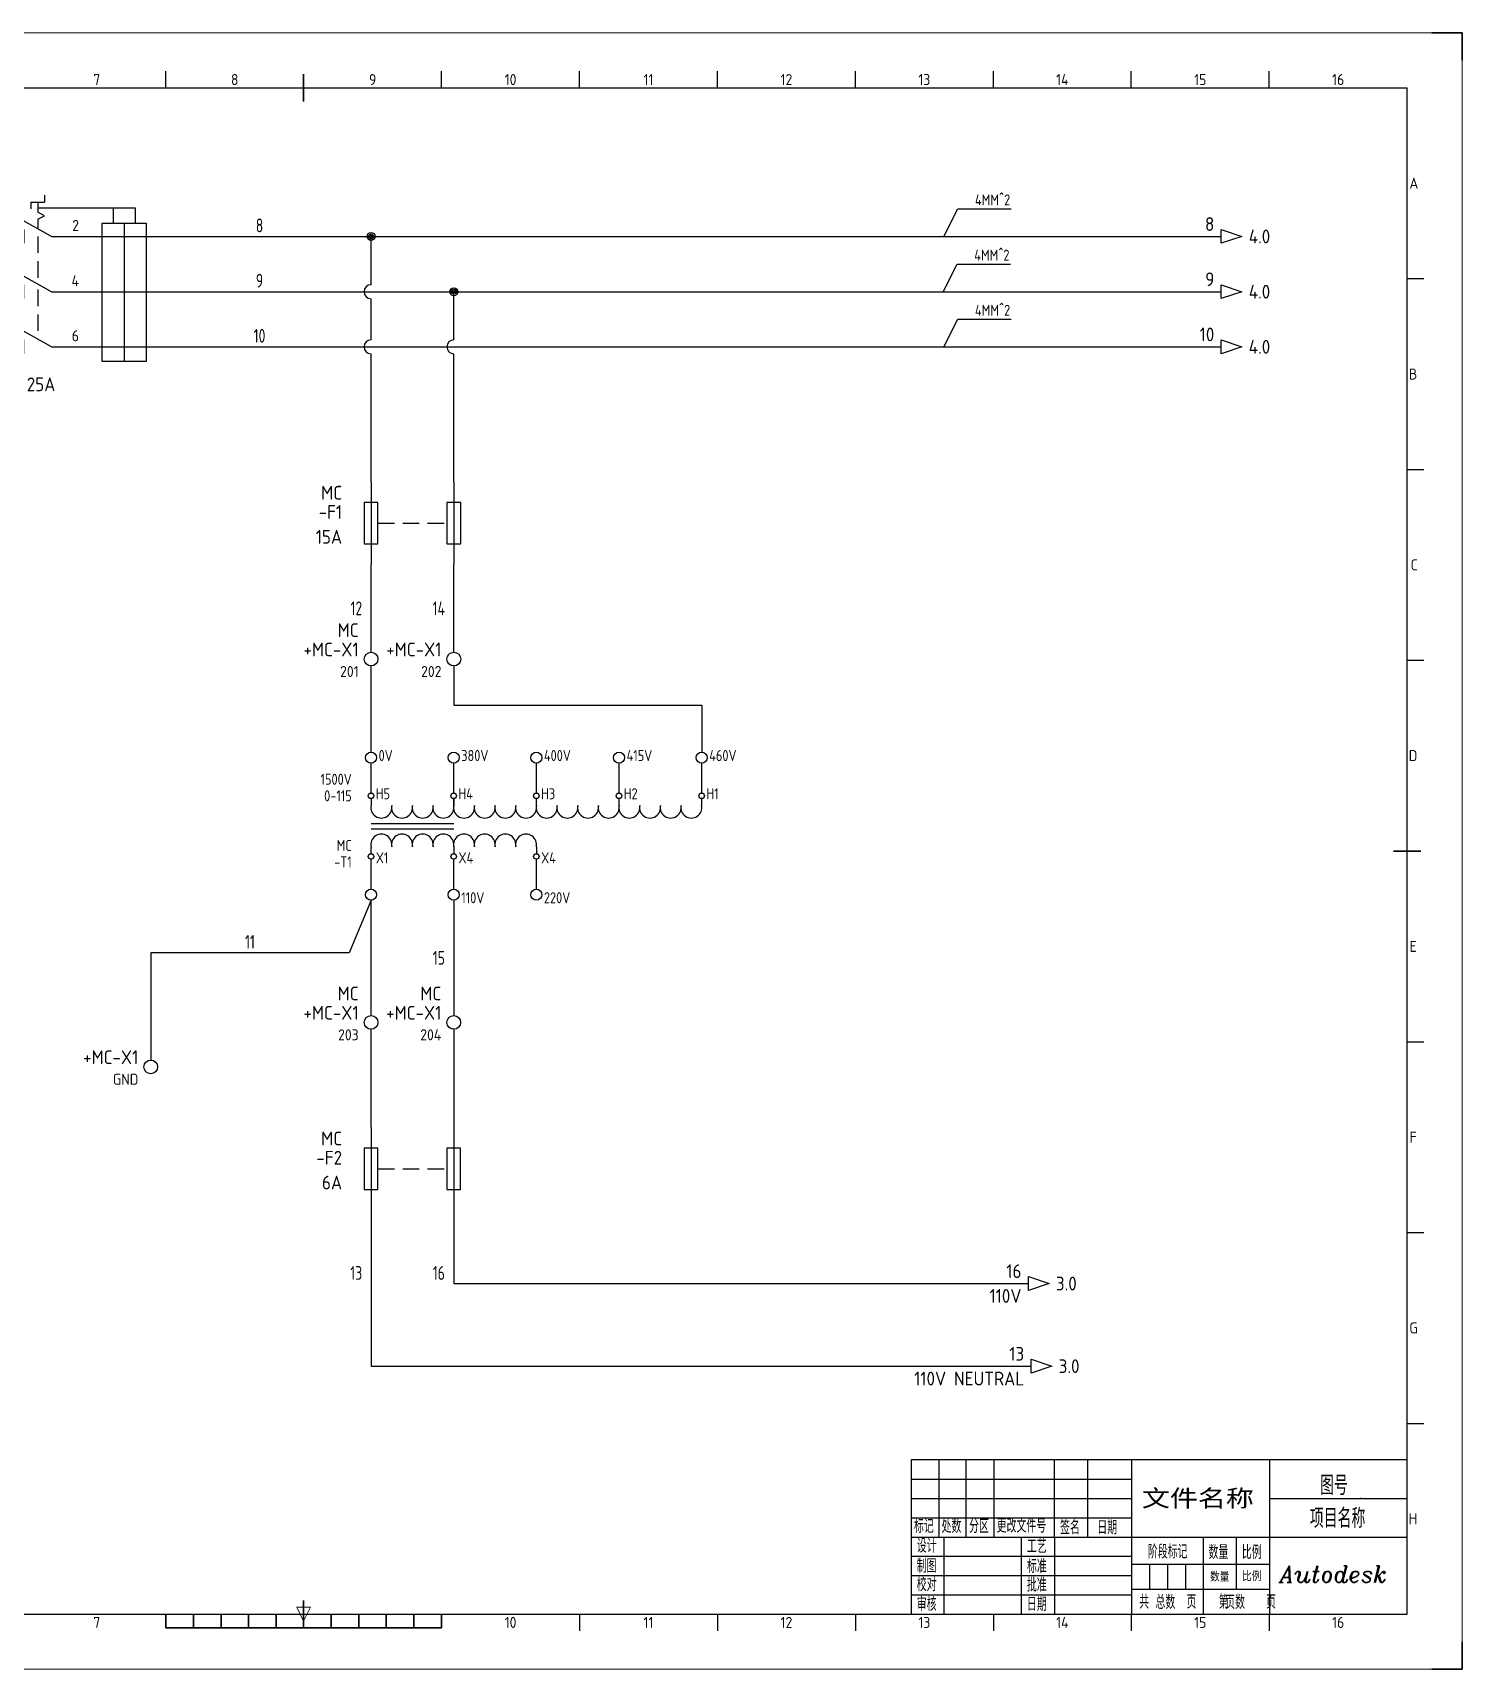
# Model space of a CAD drawing. Header units: millimetres. Extents: x 0 to 841, y 0 to 594.
# Drawn here: x 322 to 841, y 0 to 594 of the extents above; entities that cross this region are included whole.
import ezdxf
from ezdxf.enums import TextEntityAlignment as Align

# ---------------------------------------------------------------- set-up
doc = ezdxf.new("R2010")
doc.units = ezdxf.units.MM
doc.header["$LTSCALE"] = 12
doc.linetypes.add('DASHED', pattern=[0.75, 0.5, -0.25])
for name, color, linetype in [('AE_BOR', 1, 'Continuous'), ('DESC', 150, 'Continuous'), ('GRN_2.5mm^2', 3, 'Continuous'), ('LINK', 9, 'DASHED'), ('LOC', 8, 'Continuous'), ('MISC', 7, 'Continuous'), ('RED_2.5mm^2', 1, 'Continuous'), ('SYMS', 7, 'Continuous'), ('TAGS', 150, 'Continuous'), ('TAN_4.0mm^2', 31, 'Continuous'), ('TERMS', 123, 'Continuous'), ('WIRENO', 72, 'Continuous'), ('WIREREF', 52, 'Continuous'), ('XREF', 7, 'Continuous'), ('图框_外框线', 7, 'Continuous'), ('图框_标题栏属性', 1, 'Continuous'), ('图框_标题栏文字', 6, 'Continuous')]:
    doc.layers.add(name, color=color, linetype=linetype)
doc.styles.get("Standard").update_dxf_attribs({"font": 'txt.shx', "bigfont": 'gbcbig.shx'})
doc.styles.add('WD', font='romans.shx', dxfattribs={"bigfont": 'gbcbig.shx'})
doc.styles.add('WD_IEC', font='isocp2.shx', dxfattribs={"width": 0.9, "height": 4, "bigfont": 'gbcbig.shx'})
doc.styles.add('工程字', font='gbenor.shx', dxfattribs={"bigfont": 'gbcbig.shx'})
doc.dimstyles.get("Standard").update_dxf_attribs({"dimtxt": 0.18, "dimasz": 0.18, "dimexe": 0.18, "dimexo": 0.0625, "dimgap": 0.09, "dimtad": 0, "dimtih": 1, "dimtoh": 1, "dimzin": 0, "dimdsep": 46, "dimtxsty": 'WD_IEC', "dimcen": 0.09, "dimadec": 0, "dimazin": 0, "dimtfac": 1, "dimtofl": 0, "dimtmove": 2, "dimatfit": 3, "dimfxl": 1, "dimtolj": 1, "dimtzin": 0, "dimarcsym": 0})

# ---------------------------------------------------------------- blocks, each defined once
blk = doc.blocks.new('gb_a1')
for p, q in [((20, 574), (821, 574)), ((821, 20), (821, 574)), ((20, 20), (821, 20))]:
    blk.add_line(p, q)
at = {"layer": 'AE_BOR', "color": 1, "lineweight": 15}
for p, q in [((0, 594), (841, 594)), ((841, 594), (841, 0)), ((420.5, 17.5), (418, 22.5)), ((418, 22.5), (423, 22.5)), ((423, 22.5), (420.5, 17.5)), ((841, 0), (0, 0))]:
    blk.add_line(p, q, dxfattribs=at)
at = {"layer": 'AE_BOR', "lineweight": 30}
for p, q in [((841, 594), (830, 594)), ((841, 584), (841, 594)), ((841, 0), (841, 10)), ((841, 0), (830, 0))]:
    blk.add_line(p, q, dxfattribs=at)
at = {"layer": 'AE_BOR'}
for p, q in [((370.4375, 574), (370.4375, 580)), ((470.5625, 574), (470.5625, 580)), ((520.625, 574), (520.625, 580)), ((570.6875, 574), (570.6875, 580)), ((620.75, 574), (620.75, 580)), ((670.8125, 574), (670.8125, 580)), ((720.875, 574), (720.875, 580)), ((770.9375, 574), (770.9375, 580)), ((821, 504.75), (827, 504.75)), ((821, 435.5), (827, 435.5)), ((821, 366.25), (827, 366.25)), ((821, 227.75), (827, 227.75)), ((821, 158.5), (827, 158.5)), ((821, 89.25), (827, 89.25)), ((520.625, 20), (520.625, 14)), ((570.6875, 20), (570.6875, 14)), ((620.75, 20), (620.75, 14)), ((670.8125, 20), (670.8125, 14)), ((720.875, 20), (720.875, 14)), ((770.9375, 20), (770.9375, 14))]:
    blk.add_line(p, q, dxfattribs=at)
at = {"layer": 'AE_BOR', "color": 2, "lineweight": 30}
for p, q in [((420.5, 574), (420.5, 579)), ((420.5, 569), (420.5, 574)), ((816, 297), (826, 297)), ((420.5, 20), (420.5, 25)), ((370.5, 20), (370.5, 15)), ((380.5, 20), (380.5, 15)), ((390.5, 20), (390.5, 15)), ((400.5, 20), (400.5, 15)), ((410.5, 20), (410.5, 15)), ((420.5, 20), (420.5, 15)), ((430.5, 20), (430.5, 15)), ((440.5, 20), (440.5, 15)), ((450.5, 20), (450.5, 15)), ((460.5, 20), (460.5, 15)), ((470.5, 20), (470.5, 15)), ((370.5, 15), (470.5, 15))]:
    blk.add_line(p, q, dxfattribs=at)
at = {"layer": 'AE_BOR', "style": 'WD_IEC'}
for s, p in [('7', (345.40625, 575)), ('8', (395.46875, 575)), ('9', (445.53125, 575)), ('10', (495.59375, 575)), ('11', (545.65625, 575)), ('12', (595.71875, 575)), ('13', (645.78125, 575)), ('14', (695.84375, 575)), ('15', (745.90625, 575)), ('16', (795.96875, 575)), ('7', (345.40625, 15)), ('10', (495.59375, 15)), ('11', (545.65625, 15)), ('12', (595.71875, 15)), ('13', (645.78125, 15)), ('14', (695.84375, 15)), ('15', (745.90625, 15)), ('16', (795.96875, 15))]:
    blk.add_text(s, height=4, dxfattribs=at).set_placement(p, align=Align.CENTER)
for s, p in [('A', (825.04762, 539.375)), ('B', (824.66667, 470.125)), ('C', (824.85714, 400.875)), ('D', (824.66667, 331.625)), ('E', (824.47619, 262.375)), ('F', (824.47619, 193.125)), ('G', (824.85714, 123.875)), ('H', (824.66667, 54.625))]:
    blk.add_text(s, height=4, dxfattribs=at).set_placement(p, align=Align.MIDDLE_RIGHT)
blk = doc.blocks.new('VXF1_MULTI')
for p, q in [((0, -8.4375), (0, -9.6875)), ((15, -9.6875), (15, -8.4375)), ((15, -8.4375), (15, -9.6875)), ((30, -9.6875), (30, -8.4375)), ((45, -9.6875), (45, -8.4375)), ((60, -9.6875), (60, -8.4375)), ((0, -12.9375), (15, -12.9375)), ((0, -13.9375), (15, -13.9375)), ((0, -18.4375), (0, -17.1875)), ((15, -17.1875), (15, -18.4375)), ((30, -17.1875), (30, -18.4375))]:
    blk.add_line(p, q)
for centre, radius in [((0, -1), 1), ((15, -1), 1), ((30, -1), 1), ((45, -1), 1), ((60, -1), 1), ((0, -7.9375), 0.5), ((15, -7.9375), 0.5), ((15, -7.9375), 0.5), ((30, -7.9375), 0.5), ((45, -7.9375), 0.5), ((60, -7.9375), 0.5), ((0, -18.9375), 0.5), ((15, -18.9375), 0.5), ((30, -18.9375), 0.5), ((0, -25.875), 1), ((15, -25.875), 1), ((30, -25.875), 1)]:
    blk.add_circle(centre, radius)
for centre, start, end in [((1.875, -10.0625), 168.690068, 11.309932), ((5.625, -10.0625), 168.690068, 11.309932), ((9.375, -10.0625), 168.690068, 11.309932), ((13.125, -10.0625), 168.690068, 11.309932), ((16.875, -10.0625), 168.690068, 11.309932), ((20.625, -10.0625), 168.690068, 11.309932), ((24.375, -10.0625), 168.690068, 11.309932), ((28.125, -10.0625), 168.690068, 11.309932), ((31.875, -10.0625), 168.690068, 11.309932), ((35.625, -10.0625), 168.690068, 11.309932), ((39.375, -10.0625), 168.690068, 11.309932), ((43.125, -10.0625), 168.690068, 11.309932), ((46.875, -10.0625), 168.690068, 11.309932), ((50.625, -10.0625), 168.690068, 11.309932), ((54.375, -10.0625), 168.690068, 11.309932), ((58.125, -10.0625), 168.690068, 11.309932), ((1.875, -16.8125), 348.690068, 191.309932), ((5.625, -16.8125), 348.690068, 191.309932), ((9.375, -16.8125), 348.690068, 191.309932), ((13.125, -16.8125), 348.690068, 191.309932), ((16.875, -16.8125), 348.690068, 191.309932), ((20.625, -16.8125), 348.690068, 191.309932), ((24.375, -16.8125), 348.690068, 191.309932), ((28.125, -16.8125), 348.690068, 191.309932)]:
    blk.add_arc(centre, 1.9121, start, end)
at = {"layer": 'SYMS'}
for p, q in [((0, -7.4375), (0, -2)), ((15, -7.4375), (15, -2)), ((30, -7.4375), (30, -2)), ((45, -7.4375), (45, -2)), ((60, -7.4375), (60, -2)), ((0, -24.875), (0, -19.4375)), ((15, -24.875), (15, -19.4375)), ((30, -24.875), (30, -19.4375))]:
    blk.add_line(p, q, dxfattribs=at)
at = {"style": 'WD_IEC', "flags": 1}
for tag, p in [('X2TERM01', (0, 0)), ('X2TERM02', (15, 0)), ('X2TERM03', (30, 0)), ('X2TERM04', (45, 0)), ('X2TERM05', (60, 0)), ('X8TERM06', (0, -26.875)), ('X8TERM07', (15, -26.875)), ('X8TERM08', (30, -26.875))]:
    blk.add_attdef(tag, p, '', height=0.128, dxfattribs=at)
at = {"style": 'WD_IEC'}
for tag, width, p in [('DESC1', 0.9, (-3.5, -5.9375)), ('DESC2', 0.9, (-3.5, -8.9375)), ('DESC3', 0.9, (-3.5, -11.9375)), ('INST', 0.8, (-3.5, -14.9375)), ('LOC', 0.8, (-3.5, -17.9375)), ('TAG1', 0.9, (-3.5, -20.9375)), ('XREF', 0.8, (-3.5, -23.9375))]:
    blk.add_attdef(tag, text='', height=2, dxfattribs=dict(at, width=width)).set_placement(p, align=Align.RIGHT)
at = {"style": 'WD_IEC', "width": 0.9}
for tag, p in [('RATING1', (67.4375, -11.4375)), ('RATING2', (67.4375, -14.1875)), ('RATING3', (67.4375, -16.9375))]:
    blk.add_attdef(tag, p, '', height=2, dxfattribs=at)
at = {"style": 'WD_IEC', "flags": 1}
for tag, p, width in [('MFG', (-3, -20.9375), 0.8), ('FAMILY', (-3, -20.1875), 0.9), ('ASSYCODE', (-3, -22.4375), 0.9), ('CAT', (-3, -21.6875), 0.8)]:
    blk.add_attdef(tag, p, '', height=0.32, dxfattribs=dict(at, width=width))
at = {"layer": 'SYMS', "style": 'WD_IEC'}
for tag, p in [('TERMDESC01', (1.375, -1.625)), ('TERMDESC02', (16.375, -1.625)), ('TERMDESC03', (31.375, -1.625)), ('TERMDESC04', (46.375, -1.625)), ('TERMDESC05', (61.375, -1.625)), ('TERM01', (0.875, -8.5625)), ('TERM02', (15.875, -8.5625)), ('TERM03', (30.875, -8.5625)), ('TERM04', (45.875, -8.5625)), ('TERM05', (60.875, -8.5625)), ('TERM06', (0.875, -20.1875)), ('TERM07', (15.875, -20.1875)), ('TERM08', (30.875, -20.1875)), ('TERMDESC07', (16.375, -27.4375)), ('TERMDESC08', (31.375, -27.4375))]:
    blk.add_attdef(tag, p, '', height=2, dxfattribs=at)
blk = doc.blocks.new('HDS21')
for p, q in [((2.5, 0), (-3.12, 3.12)), ((-7.5, 0), (-2.5, 0)), ((-7.5, 0), (-3.75, 0)), ((-2.5, -1.25), (-2.5, 1.25)), ((2.5, 0), (7.5, 0))]:
    blk.add_line(p, q)
at = {"style": 'WD_IEC'}
for tag, p in [('INST', (-5, 11.12)), ('LOC', (-5, 7.62)), ('TAG2', (-5, 4.12)), ('DESC1', (-5, -10)), ('DESC2', (-5, -13.5)), ('DESC3', (-5, -17))]:
    blk.add_attdef(tag, text='', height=2.5, dxfattribs=at).set_placement(p, align=Align.RIGHT)
for tag, p, height, flags in [('MFG', (4.92, 12.12), 1.5, 9), ('CAT', (4.92, 9.62), 1.5, 9), ('TERM01', (-7.5, 1), 2, 8), ('X4TERM01', (-7.5, 0), 0.32, 1), ('X2LINK', (0, 1.75), 0.32, 1), ('X8LINK', (0, 0.38), 0.32, 1), ('X1TERM02', (7.5, 0), 0.32, 1), ('CONTACT', (11.25, -2.5), 1, 1), ('ASSYCODE', (11, -4), 1, 1), ('FAMILY', (11, -5.5), 1, 1), ('CATDESC', (11, -7), 1, 1)]:
    blk.add_attdef(tag, p, '', height=height, dxfattribs=dict(at, flags=flags))
at = {"style": 'WD_IEC', "flags": 8}
for tag, height, p in [('TERM02', 2, (7.5, 1)), ('XREF', 2.5, (-5, -6.25))]:
    blk.add_attdef(tag, text='', height=height, dxfattribs=at).set_placement(p, align=Align.RIGHT)
blk = doc.blocks.new('HA1S1')
blk.add_lwpolyline([(0, 1.25), (3.75, 0), (0, -1.25)], close=True)
at = {"style": 'WD_IEC'}
for tag, height, flags, p in [('WIRENO', 2.5, 8, (-1.25, 1)), ('SIGCODE', 1, 1, (5, 1.8))]:
    blk.add_attdef(tag, text='', height=height, dxfattribs=dict(at, flags=flags)).set_placement(p, align=Align.RIGHT)
at = {"style": 'WD_IEC', "flags": 1}
blk.add_attdef('X4TERM01', (0, 0), '', height=0.32, dxfattribs=at)
at = {"style": 'WD_IEC'}
blk.add_attdef('XREF', text='', height=2.5, dxfattribs=at).set_placement((5, 0), align=Align.MIDDLE_LEFT)
blk.add_attdef('DESC1', text='', height=2.5, dxfattribs=at).set_placement((-1.25, -1), align=Align.TOP_RIGHT)
blk = doc.blocks.new('VFU1')
blk.add_line((0, 7.5), (0, -7.5))
blk.add_lwpolyline([(-1.25, 3.75), (-1.25, -3.75), (1.25, -3.75), (1.25, 3.75)], close=True)
at = {"style": 'WD_IEC'}
for tag, p in [('INST', (-5.25, 7.75)), ('LOC', (-5.25, 4.25)), ('TAG1', (-5.25, 0.75)), ('RATING1', (-5.25, -3.75)), ('XREF', (-5.25, -7.75)), ('DESC1', (-5.25, -11.6)), ('DESC2', (-5.25, -15.1)), ('DESC3', (-5.25, -18.6))]:
    blk.add_attdef(tag, text='', height=2.5, dxfattribs=at).set_placement(p, align=Align.RIGHT)
blk.add_attdef('TERM01', text='', height=2, rotation=90, dxfattribs=at).set_placement((-1, 7.5), align=Align.RIGHT)
at = {"style": 'WD_IEC', "flags": 1}
for tag, p, height in [('X2TERM01', (0, 7.5), 0.32), ('MFG', (2.75, 6.5), 1.5), ('CAT', (2.75, 4), 1.5), ('X4LINK', (-1.25, 0), 0.32), ('X1LINK', (1.25, 0), 0.32), ('ASSYCODE', (2.25, -4), 1), ('FAMILY', (2.25, -5.5), 1), ('X8TERM02', (0, -7.5), 0.32), ('CATDESC', (2.25, -7), 1)]:
    blk.add_attdef(tag, p, '', height=height, dxfattribs=at)
at = {"style": 'WD_IEC'}
blk.add_attdef('TERM02', (-1, -7.5), '', height=2, rotation=90, dxfattribs=at)
blk = doc.blocks.new('VFU2')
blk.add_line((0, 7.5), (0, -7.5))
blk.add_lwpolyline([(-1.25, 3.75), (-1.25, -3.75), (1.25, -3.75), (1.25, 3.75)], close=True)
at = {"style": 'WD_IEC'}
for tag, p in [('INST', (-5.25, 7.75)), ('LOC', (-5.25, 4.25)), ('TAG2', (-5.25, 0.75)), ('RATING1', (-5.25, -3.75)), ('XREF', (-5.25, -7.75)), ('DESC1', (-5.25, -11.6)), ('DESC2', (-5.25, -15.1)), ('DESC3', (-5.25, -18.6))]:
    blk.add_attdef(tag, text='', height=2.5, dxfattribs=at).set_placement(p, align=Align.RIGHT)
blk.add_attdef('TERM01', text='', height=2, rotation=90, dxfattribs=at).set_placement((-1, 7.5), align=Align.RIGHT)
at = {"style": 'WD_IEC', "flags": 1}
for tag, p, height in [('X2TERM01', (0, 7.5), 0.32), ('MFG', (2.75, 6.5), 1.5), ('CAT', (2.75, 4), 1.5), ('X4LINK', (-1.25, 0), 0.32), ('X1LINK', (1.25, 0), 0.32), ('ASSYCODE', (2.25, -4), 1), ('FAMILY', (2.25, -5.5), 1), ('X8TERM02', (0, -7.5), 0.32), ('CATDESC', (2.25, -7), 1)]:
    blk.add_attdef(tag, p, '', height=height, dxfattribs=at)
at = {"style": 'WD_IEC'}
blk.add_attdef('TERM02', (-1, -7.5), '', height=2, rotation=90, dxfattribs=at)
blk = doc.blocks.new('VT0002')
blk.add_circle((0, 0), 1.25)
at = {"style": 'WD_IEC'}
for tag, p in [('INST', (-2.25, 7.5)), ('LOC', (-2.25, 4))]:
    blk.add_attdef(tag, text='', height=2.5, dxfattribs=at).set_placement(p, align=Align.RIGHT)
at = {"style": 'WD_IEC', "flags": 1}
for tag, p, height in [('ASSYCODE', (2.75, 10.75), 1), ('CATDESC', (2.75, 9.25), 1), ('MFG', (2.75, 7.25), 1.5), ('CAT', (2.75, 4.75), 1.5), ('X4TERM01', (-1.25, 0), 0.32), ('X4PIN01', (-1.25, 1), 0.4), ('X4TERMDESC01', (-1.25, 0.5), 0.4), ('X2TERM01', (0, 1.25), 0.32), ('X2PIN01', (0, 2.25), 0.4), ('X2TERMDESC01', (0, 1.75), 0.4), ('X8PIN01', (0, -0.25), 0.4), ('X1TERM01', (1.25, 0), 0.32), ('X1PIN01', (1.25, 1), 0.4), ('X1TERMDESC01', (1.25, 0.5), 0.4), ('X8TERM01', (0, -1.25), 0.32), ('X8TERMDESC01', (0, -0.75), 0.4), ('STRIPSEQ', (0, -3), 0.4), ('LINKTERM', (0, -2), 0.4)]:
    blk.add_attdef(tag, p, '', height=height, dxfattribs=at)
at = {"style": 'WD_IEC', "flags": 8}
for tag, height, p in [('TAGSTRIP', 2.5, (-2.25, 0.5)), ('TERM01', 2, (-2.25, -3.25))]:
    blk.add_attdef(tag, text='', height=height, dxfattribs=at).set_placement(p, align=Align.RIGHT)
blk = doc.blocks.new('HDS11')
for p, q in [((-1.25, 6.25), (1.25, 6.25)), ((-1.25, 6.25), (-1.25, 5)), ((0, 6.25), (0, 4.38)), ((1.25, 7.5), (1.25, 6.25)), ((2.5, 0), (-3.12, 3.12)), ((1.25, 3.75), (0, 4.38)), ((0, 3.12), (1.25, 3.75)), ((0, 3.12), (0, 1.39)), ((-7.5, 0), (-2.5, 0)), ((-2.5, 1.25), (-2.5, -1.25)), ((2.5, 0), (7.5, 0))]:
    blk.add_line(p, q)
at = {"style": 'WD_IEC'}
for tag, p in [('INST', (-5, 11.12)), ('LOC', (-5, 7.62)), ('TAG1', (-5, 4.12)), ('RATING1', (-5, -7.5)), ('DESC1', (-5, -15)), ('DESC2', (-5, -18.5)), ('DESC3', (-5, -22))]:
    blk.add_attdef(tag, text='', height=2.5, dxfattribs=at).set_placement(p, align=Align.RIGHT)
for tag, p, height, flags in [('MFG', (4.92, 12.12), 1.5, 9), ('CAT', (4.92, 9.62), 1.5, 9), ('TERM01', (-7.5, 1), 2, 8), ('X4TERM01', (-7.5, 0), 0.32, 1), ('X8LINK', (0, 0), 0.32, 1), ('X1TERM02', (7.5, 0), 0.32, 1), ('ASSYCODE', (12.25, -2.75), 1, 1), ('FAMILY', (12.25, -4.25), 1, 1), ('CATDESC', (12.25, -5.75), 1, 1), ('CONTACT', (12.5, -7.5), 1, 1)]:
    blk.add_attdef(tag, p, '', height=height, dxfattribs=dict(at, flags=flags))
at = {"style": 'WD_IEC', "flags": 8}
blk.add_attdef('TERM02', text='', height=2, dxfattribs=at).set_placement((7.5, 1), align=Align.RIGHT)
at = {"lineweight": 15, "style": 'WD_IEC'}
blk.add_attdef('XREF', text='', height=2.5, dxfattribs=at).set_placement((-5, -11.25), align=Align.RIGHT)
blk = doc.blocks.new('WD_WNH')
at = {"linetype": 'Continuous', "style": 'WD_IEC', "width": 0.8}
blk.add_attdef('WIRENO', text='', height=2.5, dxfattribs=at).set_placement((0, 0.75), align=Align.CENTER)
at = {"style": 'WD_IEC', "flags": 1}
for tag, p in [('W08USER', (0, 0.375)), ('W04USER', (0, 0.875)), ('W05USER', (0, 0.75)), ('W09USER', (0, 0.25)), ('W03USER', (0, 1)), ('W06USER', (0, 0.625)), ('W07USER', (0, 0.5)), ('W02USER', (0, 1.125)), ('W01USER', (0, 1.25)), ('W10USER', (0, 0.125))]:
    blk.add_attdef(tag, text='', height=0.08, dxfattribs=at).set_placement(p, align=Align.CENTER)
blk = doc.blocks.new('WD_WNV')
at = {"linetype": 'Continuous', "style": 'WD_IEC', "width": 0.8}
blk.add_attdef('WIRENO', text='', height=2.5, dxfattribs=at).set_placement((-1.6, 0), align=Align.MIDDLE_RIGHT)
at = {"style": 'WD_IEC', "flags": 1}
for tag, p in [('W08USER', (-1, 0.375)), ('W04USER', (-1, 0.875)), ('W05USER', (-1, 0.75)), ('W09USER', (-1, 0.25)), ('W03USER', (-1, 1)), ('W06USER', (-1, 0.625)), ('W07USER', (-1, 0.5)), ('W02USER', (-1, 1.125)), ('W01USER', (-1, 1.25)), ('W10USER', (-1, 0.125))]:
    blk.add_attdef(tag, text='', height=0.08, dxfattribs=at).set_placement(p, align=Align.CENTER)
blk = doc.blocks.new('CorpLogoBlock')
at = {"insert": (-46.09, 17.54), "char_height": 6, "width": 37.2055, "attachment_point": 1, "style": '工程字'}
blk.add_mtext('{\\Fitalic|c0;Autodesk}', dxfattribs=at)
blk = doc.blocks.new('GB_TitleBlock')
at = {"lineweight": -3}
for p, q in [((-50, 42), (0, 42)), ((-50, 28), (0, 28))]:
    blk.add_line(p, q, dxfattribs=at)
blk.add_point((-16.99, 42), dxfattribs=at)
at = {"layer": '图框_外框线'}
for p, q in [((-170, 56), (-170, 28)), ((-160, 28), (-160, 56)), ((-150, 56), (-150, 28)), ((-128, 28), (-128, 56)), ((-116, 56), (-116, 28)), ((-100, 56), (-100, 0)), ((-50, 56), (-50, 0)), ((-180, 49), (-100, 49)), ((-180, 42), (-100, 42)), ((-180, 35), (-100, 35)), ((-180, 28), (-50, 28)), ((-168, 0), (-168, 28)), ((-140, 0), (-140, 28)), ((-128, 28), (-128, 0)), ((-74, 28), (-74, 0)), ((-62, 28), (-62, 9)), ((-180, 21), (-100, 21)), ((-50, 18), (-100, 18)), ((-93.5, 18), (-93.5, 9)), ((-87, 18), (-87, 9)), ((-80.5, 18), (-80.5, 9)), ((-180, 14), (-100, 14)), ((-180, 7), (-100, 7)), ((-50, 9), (-100, 9))]:
    blk.add_line(p, q, dxfattribs=at)
blk.add_lwpolyline([(0, 56), (-180, 56), (-180, 0), (0, 0), (0, 56)], dxfattribs=at)
at = {"style": 'WD', "flags": 1}
blk.add_attdef('WD_TB', (-168.38, 50.46), '', height=2, dxfattribs=at)
at = {"layer": '图框_标题栏属性', "style": '工程字'}
for tag, p in [('REV3', (-179.58, 50.91)), ('REV2', (-179.43, 43.49)), ('REV1', (-179.43, 36.77))]:
    blk.add_attdef(tag, p, '', height=3, dxfattribs=at)
for tag, height, width, p, p2 in [('REV3DET', 3, 13.288798, (-148.76, 50.77), (-130.49, 50.77)), ('BY3', 3, 6.930672, (-126.95, 50.77), (-117.42, 50.77)), ('RD3', 3, 9.096075, (-114.66, 50.77), (-102.16, 50.77)), ('REV2DET', 3, 1.39216, (-148.76, 43.77), (-130.49, 43.77)), ('BY2', 3, 6.930672, (-126.95, 43.77), (-117.42, 43.77)), ('RD2', 3, 9.096075, (-114.66, 43.77), (-102.16, 43.77)), ('文件名称', 7, 2.04191, (-96.3, 38.33), (-55.63, 38.33)), ('REV1DET', 3, 13.288798, (-148.76, 36.77), (-130.49, 36.77)), ('BY1', 3, 6.930672, (-126.95, 36.77), (-117.42, 36.77)), ('RD1', 3, 9.096075, (-114.66, 36.77), (-102.16, 36.77))]:
    blk.add_attdef(tag, text='', height=height, dxfattribs=dict(at, width=width)).set_placement(p, p2, align=Align.FIT)
for tag, p in [('图号', (-26.57, 46.93)), ('项目名称', (-25.25, 35.16))]:
    blk.add_attdef(tag, text='', height=7, dxfattribs=at).set_placement(p, align=Align.MIDDLE)
at = {"layer": '图框_标题栏属性', "lineweight": -3}
for tag, p in [('设计', (-163.59, 22.3)), ('工艺', (-123.59, 22.3)), ('制图', (-163.59, 15.3)), ('标准', (-123.59, 15.3)), ('校对', (-163.59, 8.3)), ('批准', (-123.59, 8.3)), ('审核', (-163.59, 1.3)), ('日期', (-123.59, 1.3))]:
    blk.add_attdef(tag, p, '', height=5, dxfattribs=at)
at = {"layer": '图框_标题栏属性', "style": '工程字'}
for tag, height, p in [('数量', 3.5, (-68.02, 13.58)), ('比例', 3.5, (-56.4, 13.74)), ('总数', 5, (-87.74, 4.36)), ('页数', 5, (-62.45, 4.36))]:
    blk.add_attdef(tag, text='', height=height, dxfattribs=at).set_placement(p, align=Align.MIDDLE_CENTER)
at = {"layer": '图框_标题栏文字', "style": '工程字'}
for s, p in [('标记', (-179, 29.44)), ('处数', (-169, 29.44)), ('分区', (-159, 29.44)), ('更改文件号', (-149, 29.59)), ('签名', (-126, 29)), ('日期', (-112.47, 28.98)), ('设计', (-177.99, 22.35)), ('工艺', (-138.02, 22.15)), ('阶段标记', (-94.11, 20.2)), ('数量', (-72.11, 20)), ('比例', (-60, 20)), ('制图', (-178.04, 15.02)), ('标准', (-137.99, 14.92)), ('校对', (-177.99, 8.33)), ('批准', (-138.02, 8.15)), ('审核', (-177.99, 1.15)), ('日期', (-138.02, 1.15)), ('共     页   第     页', (-97.24, 2))]:
    blk.add_text(s, height=5, dxfattribs=at).set_placement(p)
blk = doc.blocks.new('wddot')
for radius in [0.72, 0.449, 0.223]:
    blk.add_circle((0, 0), radius)

msp = doc.modelspace()

# ---------------------------------------------------------------- linework, layer by layer
at = {"layer": 'GRN_2.5mm^2'}
for p, q in [((444.95, 279.15), (437.01, 260)), ((365, 260), (364.98, 221.14)), ((437.01, 260), (365, 260))]:
    msp.add_line(p, q, dxfattribs=at)
at = {"layer": 'LINK'}
for points in [[(323.96, 520.06), (323.96, 503.5)], [(323.96, 500.77), (323.96, 483.5)], [(447.45, 416.03), (472.5, 416.01)], [(447.45, 181.65), (472.47, 181.65)]]:
    msp.add_lwpolyline(points, dxfattribs=at)
at = {"layer": 'RED_2.5mm^2'}
for p, q in [((444.95, 369.15), (444.95, 401.03)), ((475, 369.15), (475, 401.01)), ((444.95, 332.9), (444.95, 364.15)), ((475, 364.15), (475, 349.98)), ((475, 349.98), (565, 349.98)), ((565, 349.98), (565, 332.9)), ((444.95, 237.28), (444.95, 279.15)), ((474.95, 279.15), (474.95, 237.28)), ((444.95, 196.65), (444.95, 232.28)), ((474.95, 232.28), (474.95, 196.65)), ((444.95, 166.65), (444.95, 110)), ((474.95, 166.65), (474.95, 140)), ((474.95, 140), (683.52, 140)), ((444.95, 110), (684.52, 110))]:
    msp.add_line(p, q, dxfattribs=at)
at = {"layer": 'SYMS'}
for p, q in [((323.96, 530.43), (359.39, 530.43)), ((351.39, 530.43), (351.39, 524.92)), ((359.39, 530.43), (359.39, 524.92)), ((355.39, 524.92), (355.39, 474.66))]:
    msp.add_line(p, q, dxfattribs=at)
msp.add_lwpolyline([(347.39, 524.92), (363.39, 524.92), (363.39, 474.66), (347.39, 474.66)], close=True, dxfattribs=at)
at = {"layer": 'TAN_4.0mm^2'}
for p, q in [((338.96, 520.06), (753.52, 520.06)), ((444.95, 502.54), (444.95, 520.06)), ((338.96, 500), (753.52, 500)), ((475, 482.54), (475, 500)), ((444.95, 482.54), (444.95, 497.46)), ((338.96, 480), (753.52, 480)), ((444.95, 431.03), (444.95, 477.46)), ((475, 431.01), (475, 477.46))]:
    msp.add_line(p, q, dxfattribs=at)
for centre in [(444.95, 500), (444.95, 480), (475, 480)]:
    msp.add_arc(centre, 2.54, 90, 270, dxfattribs=at)

# ---------------------------------------------------------------- block references
for name, p in [('gb_a1', (0, 0)), ('CorpLogoBlock', (821, 20))]:
    msp.add_blockref(name, p)
ref = msp.add_blockref('GB_TitleBlock', (821, 20))
ref.add_attrib('页数', '页数', dxfattribs={"layer": '图框_标题栏属性', "height": 5, "style": '工程字'}).set_placement((758.55, 24.36), align=Align.MIDDLE_CENTER)
ref.add_attrib('总数', '总数', dxfattribs={"layer": '图框_标题栏属性', "height": 5, "style": '工程字'}).set_placement((733.26, 24.36), align=Align.MIDDLE_CENTER)
ref.add_attrib('比例', '比例', dxfattribs={"layer": '图框_标题栏属性', "height": 3.5, "style": '工程字'}).set_placement((764.6, 33.74), align=Align.MIDDLE_CENTER)
ref.add_attrib('数量', '数量', dxfattribs={"layer": '图框_标题栏属性', "height": 3.5, "style": '工程字'}).set_placement((752.98, 33.58), align=Align.MIDDLE_CENTER)
ref.add_attrib('项目名称', '项目名称', dxfattribs={"layer": '图框_标题栏属性', "height": 7, "style": '工程字'}).set_placement((795.75, 55.16), align=Align.MIDDLE)
ref.add_attrib('图号', '图号', dxfattribs={"layer": '图框_标题栏属性', "height": 7, "style": '工程字'}).set_placement((794.43, 66.93), align=Align.MIDDLE)
ref.add_attrib('文件名称', '文件名称', dxfattribs={"layer": '图框_标题栏属性', "height": 7, "style": '工程字', "width": 2.04191}).set_placement((724.7, 58.33), (765.37, 58.33), align=Align.FIT)
at = {"layer": 'SYMS'}
ref = msp.add_blockref('HDS11', (323.96, 520.06), dxfattribs=dict(at, xscale=2, yscale=2, zscale=2))
ref.add_attrib('TAG1', '-Q2', dxfattribs={"layer": 'TAGS', "height": 5, "style": 'WD_IEC'}).set_placement((313.32, 530.56), align=Align.RIGHT)
ref.add_attrib('RATING1', '25A', dxfattribs={"layer": 'MISC', "height": 5, "style": 'WD_IEC'}).set_placement((330.38, 463.87), align=Align.RIGHT)
ref.add_attrib('DESC1', 'FRONT MOUNTED SW', dxfattribs={"layer": 'DESC', "height": 5, "style": 'WD_IEC'}).set_placement((311.68, 546.29), align=Align.RIGHT)
ref.add_attrib('TERM01', '1', (308.96, 522.06), dxfattribs={"layer": 'TERMS', "height": 4, "style": 'WD_IEC', "flags": 8})
ref.add_attrib('TERM02', '2', dxfattribs={"layer": 'TERMS', "height": 4, "style": 'WD_IEC', "flags": 8}).set_placement((338.96, 522.06), align=Align.RIGHT)
ref = msp.add_blockref('HA1S1', (753.52, 520.06), dxfattribs=dict(at, xscale=2, yscale=2, zscale=2))
ref.add_attrib('WIRENO', '8', dxfattribs={"layer": 'WIREREF', "height": 5, "style": 'WD_IEC', "flags": 8}).set_placement((751.02, 522.06), align=Align.RIGHT)
ref.add_attrib('XREF', '4.0', dxfattribs={"layer": 'XREF', "height": 5, "style": 'WD_IEC'}).set_placement((763.52, 520.06), align=Align.MIDDLE_LEFT)
at = {"layer": 'SYMS', "xscale": 2, "yscale": 2, "zscale": 2}
for name, p in [('wddot', (444.95, 520.06)), ('wddot', (475, 500)), ('VFU2', (475, 416.01)), ('VFU2', (474.95, 181.65))]:
    msp.add_blockref(name, p, dxfattribs=at)
at = {"layer": 'SYMS'}
ref = msp.add_blockref('HDS21', (323.96, 500), dxfattribs=dict(at, xscale=2, yscale=2, zscale=2))
ref.add_attrib('TERM01', '3', (308.96, 502), dxfattribs={"layer": 'TERMS', "height": 4, "style": 'WD_IEC', "flags": 8})
ref.add_attrib('TERM02', '4', dxfattribs={"layer": 'TERMS', "height": 4, "style": 'WD_IEC', "flags": 8}).set_placement((338.96, 502), align=Align.RIGHT)
ref = msp.add_blockref('HA1S1', (753.52, 500), dxfattribs=dict(at, xscale=2, yscale=2, zscale=2))
ref.add_attrib('WIRENO', '9', dxfattribs={"layer": 'WIREREF', "height": 5, "style": 'WD_IEC', "flags": 8}).set_placement((751.02, 502), align=Align.RIGHT)
ref.add_attrib('XREF', '4.0', dxfattribs={"layer": 'XREF', "height": 5, "style": 'WD_IEC'}).set_placement((763.52, 500), align=Align.MIDDLE_LEFT)
ref = msp.add_blockref('HDS21', (323.96, 480), dxfattribs=dict(at, xscale=2, yscale=2, zscale=2))
ref.add_attrib('TERM01', '5', (308.96, 482), dxfattribs={"layer": 'TERMS', "height": 4, "style": 'WD_IEC', "flags": 8})
ref.add_attrib('TERM02', '6', dxfattribs={"layer": 'TERMS', "height": 4, "style": 'WD_IEC', "flags": 8}).set_placement((338.96, 482), align=Align.RIGHT)
ref = msp.add_blockref('HA1S1', (753.52, 480), dxfattribs=dict(at, xscale=2, yscale=2, zscale=2))
ref.add_attrib('WIRENO', '10', dxfattribs={"layer": 'WIREREF', "height": 5, "style": 'WD_IEC', "flags": 8}).set_placement((751.02, 482), align=Align.RIGHT)
ref.add_attrib('XREF', '4.0', dxfattribs={"layer": 'XREF', "height": 5, "style": 'WD_IEC'}).set_placement((763.52, 480), align=Align.MIDDLE_LEFT)
ref = msp.add_blockref('VFU1', (444.95, 416.03), dxfattribs=dict(at, xscale=2, yscale=2, zscale=2))
ref.add_attrib('TAG1', '-F1', dxfattribs={"layer": 'TAGS', "height": 5, "style": 'WD_IEC'}).set_placement((434.45, 417.53), align=Align.RIGHT)
ref.add_attrib('LOC', 'MC', dxfattribs={"layer": 'LOC', "height": 5, "style": 'WD_IEC'}).set_placement((434.45, 424.53), align=Align.RIGHT)
ref.add_attrib('RATING1', '15A', dxfattribs={"layer": 'MISC', "height": 5, "style": 'WD_IEC'}).set_placement((434.45, 408.53), align=Align.RIGHT)
ref = msp.add_blockref('VT0002', (444.95, 366.65), dxfattribs=dict(at, xscale=2, yscale=2, zscale=2))
ref.add_attrib('TAGSTRIP', '+MC-X1', dxfattribs={"layer": 'TAGS', "height": 5, "style": 'WD_IEC', "flags": 8}).set_placement((440.45, 367.65), align=Align.RIGHT)
ref.add_attrib('LOC', 'MC', dxfattribs={"layer": 'LOC', "height": 5, "style": 'WD_IEC'}).set_placement((440.45, 374.65), align=Align.RIGHT)
ref.add_attrib('TERM01', '201', dxfattribs={"layer": 'TERMS', "height": 4, "style": 'WD_IEC', "flags": 8}).set_placement((440.45, 360.15), align=Align.RIGHT)
ref = msp.add_blockref('VT0002', (475, 366.65), dxfattribs=dict(at, xscale=2, yscale=2, zscale=2))
ref.add_attrib('TAGSTRIP', '+MC-X1', dxfattribs={"layer": 'TAGS', "height": 5, "style": 'WD_IEC', "flags": 8}).set_placement((470.5, 367.65), align=Align.RIGHT)
ref.add_attrib('TERM01', '202', dxfattribs={"layer": 'TERMS', "height": 4, "style": 'WD_IEC', "flags": 8}).set_placement((470.5, 360.15), align=Align.RIGHT)
ref = msp.add_blockref('VXF1_MULTI', (444.95, 332.9), dxfattribs=dict(at, xscale=2, yscale=2, zscale=2))
ref.add_attrib('TAG1', '-T1', dxfattribs={"layer": 'TAGS', "height": 4, "style": 'WD_IEC', "width": 0.9}).set_placement((437.95, 291.03), align=Align.RIGHT)
ref.add_attrib('LOC', 'MC', dxfattribs={"layer": 'LOC', "height": 4, "style": 'WD_IEC', "width": 0.9}).set_placement((437.95, 297.03), align=Align.RIGHT)
ref.add_attrib('DESC2', '0-115', dxfattribs={"layer": 'DESC', "height": 4, "style": 'WD_IEC', "width": 0.9}).set_placement((437.95, 315.03), align=Align.RIGHT)
ref.add_attrib('DESC1', '1500V', dxfattribs={"layer": 'DESC', "height": 4, "style": 'WD_IEC', "width": 0.9}).set_placement((437.95, 321.03), align=Align.RIGHT)
ref.add_attrib('TERM06', 'X1', (446.7, 292.53), dxfattribs={"layer": 'TERMS', "height": 4, "style": 'WD_IEC', "width": 0.9})
ref.add_attrib('TERMDESC01', '0V', (447.7, 329.65), dxfattribs={"layer": 'TERMS', "height": 4, "style": 'WD_IEC', "width": 0.9})
ref.add_attrib('TERMDESC02', '380V', (477.7, 329.65), dxfattribs={"layer": 'TERMS', "height": 4, "style": 'WD_IEC', "width": 0.9})
ref.add_attrib('TERMDESC03', '400V', (507.7, 329.65), dxfattribs={"layer": 'TERMS', "height": 4, "style": 'WD_IEC', "width": 0.9})
ref.add_attrib('TERMDESC04', '415V', (537.7, 329.65), dxfattribs={"layer": 'TERMS', "height": 4, "style": 'WD_IEC', "width": 0.9})
ref.add_attrib('TERMDESC05', '460V', (567.7, 329.65), dxfattribs={"layer": 'TERMS', "height": 4, "style": 'WD_IEC', "width": 0.9})
ref.add_attrib('TERM07', 'X4', (476.7, 292.53), dxfattribs={"layer": 'TERMS', "height": 4, "style": 'WD_IEC', "width": 0.9})
ref.add_attrib('TERM08', 'X4', (506.7, 292.53), dxfattribs={"layer": 'TERMS', "height": 4, "style": 'WD_IEC', "width": 0.9})
ref.add_attrib('TERM01', 'H5', (446.7, 315.78), dxfattribs={"layer": 'TERMS', "height": 4, "style": 'WD_IEC', "width": 0.9})
ref.add_attrib('TERM02', 'H4', (476.7, 315.78), dxfattribs={"layer": 'TERMS', "height": 4, "style": 'WD_IEC', "width": 0.9})
ref.add_attrib('TERM03', 'H3', (506.7, 315.78), dxfattribs={"layer": 'TERMS', "height": 4, "style": 'WD_IEC', "width": 0.9})
ref.add_attrib('TERM04', 'H2', (536.7, 315.78), dxfattribs={"layer": 'TERMS', "height": 4, "style": 'WD_IEC', "width": 0.9})
ref.add_attrib('TERM05', 'H1', (566.7, 315.78), dxfattribs={"layer": 'TERMS', "height": 4, "style": 'WD_IEC', "width": 0.9})
ref.add_attrib('TERMDESC07', '110V', (477.7, 278.03), dxfattribs={"layer": 'TERMS', "height": 4, "style": 'WD_IEC', "width": 0.9})
ref.add_attrib('TERMDESC08', '220V', (507.7, 278.03), dxfattribs={"layer": 'TERMS', "height": 4, "style": 'WD_IEC', "width": 0.9})
ref = msp.add_blockref('VT0002', (444.95, 234.78), dxfattribs=dict(at, xscale=2, yscale=2, zscale=2))
ref.add_attrib('TAGSTRIP', '+MC-X1', dxfattribs={"layer": 'TAGS', "height": 5, "style": 'WD_IEC', "flags": 8}).set_placement((440.45, 235.78), align=Align.RIGHT)
ref.add_attrib('LOC', 'MC', dxfattribs={"layer": 'LOC', "height": 5, "style": 'WD_IEC'}).set_placement((440.45, 242.78), align=Align.RIGHT)
ref.add_attrib('TERM01', '203', dxfattribs={"layer": 'TERMS', "height": 4, "style": 'WD_IEC', "flags": 8}).set_placement((440.45, 228.28), align=Align.RIGHT)
ref = msp.add_blockref('VT0002', (474.95, 234.78), dxfattribs=dict(at, xscale=2, yscale=2, zscale=2))
ref.add_attrib('TAGSTRIP', '+MC-X1', dxfattribs={"layer": 'TAGS', "height": 5, "style": 'WD_IEC', "flags": 8}).set_placement((470.45, 235.78), align=Align.RIGHT)
ref.add_attrib('LOC', 'MC', dxfattribs={"layer": 'LOC', "height": 5, "style": 'WD_IEC'}).set_placement((470.45, 242.78), align=Align.RIGHT)
ref.add_attrib('TERM01', '204', dxfattribs={"layer": 'TERMS', "height": 4, "style": 'WD_IEC', "flags": 8}).set_placement((470.45, 228.28), align=Align.RIGHT)
ref = msp.add_blockref('VT0002', (364.98, 218.64), dxfattribs=dict(at, xscale=2, yscale=2, zscale=2))
ref.add_attrib('TAGSTRIP', '+MC-X1', dxfattribs={"layer": 'TAGS', "height": 5, "style": 'WD_IEC', "flags": 8}).set_placement((360.48, 219.64), align=Align.RIGHT)
ref.add_attrib('TERM01', 'GND', dxfattribs={"layer": 'TERMS', "height": 4, "style": 'WD_IEC', "flags": 8}).set_placement((360.48, 212.14), align=Align.RIGHT)
ref = msp.add_blockref('VFU1', (444.95, 181.65), dxfattribs=dict(at, xscale=2, yscale=2, zscale=2))
ref.add_attrib('TAG1', '-F2', dxfattribs={"layer": 'TAGS', "height": 5, "style": 'WD_IEC'}).set_placement((434.45, 183.15), align=Align.RIGHT)
ref.add_attrib('LOC', 'MC', dxfattribs={"layer": 'LOC', "height": 5, "style": 'WD_IEC'}).set_placement((434.45, 190.15), align=Align.RIGHT)
ref.add_attrib('RATING1', '6A', dxfattribs={"layer": 'MISC', "height": 5, "style": 'WD_IEC'}).set_placement((434.45, 174.15), align=Align.RIGHT)
ref = msp.add_blockref('HA1S1', (683.52, 140), dxfattribs=dict(at, xscale=2, yscale=2, zscale=2))
ref.add_attrib('WIRENO', '16', dxfattribs={"layer": 'WIREREF', "height": 5, "style": 'WD_IEC', "flags": 8}).set_placement((681.02, 142), align=Align.RIGHT)
ref.add_attrib('DESC1', '110V', dxfattribs={"layer": 'DESC', "height": 5, "style": 'WD_IEC'}).set_placement((681.02, 138), align=Align.TOP_RIGHT)
ref.add_attrib('XREF', '3.0', dxfattribs={"layer": 'XREF', "height": 5, "style": 'WD_IEC'}).set_placement((693.52, 140), align=Align.MIDDLE_LEFT)
ref = msp.add_blockref('HA1S1', (684.52, 110), dxfattribs=dict(at, xscale=2, yscale=2, zscale=2))
ref.add_attrib('WIRENO', '13', dxfattribs={"layer": 'WIREREF', "height": 5, "style": 'WD_IEC', "flags": 8}).set_placement((682.02, 112), align=Align.RIGHT)
ref.add_attrib('DESC1', '110V NEUTRAL', dxfattribs={"layer": 'DESC', "height": 5, "style": 'WD_IEC'}).set_placement((682.02, 108), align=Align.TOP_RIGHT)
ref.add_attrib('XREF', '3.0', dxfattribs={"layer": 'XREF', "height": 5, "style": 'WD_IEC'}).set_placement((694.52, 110), align=Align.MIDDLE_LEFT)
at = {"layer": 'WIRENO'}
ref = msp.add_blockref('WD_WNH', (404.48, 520.06), dxfattribs=dict(at, xscale=2, yscale=2, zscale=2))
ref.add_attrib('WIRENO', '8', dxfattribs={"linetype": 'Continuous', "height": 5, "style": 'WD_IEC', "width": 0.8}).set_placement((404.48, 521.56), align=Align.CENTER)
ref = msp.add_blockref('WD_WNH', (404.48, 500), dxfattribs=dict(at, xscale=2, yscale=2, zscale=2))
ref.add_attrib('WIRENO', '9', dxfattribs={"linetype": 'Continuous', "height": 5, "style": 'WD_IEC', "width": 0.8}).set_placement((404.48, 501.5), align=Align.CENTER)
ref = msp.add_blockref('WD_WNH', (404.48, 480), dxfattribs=dict(at, xscale=2, yscale=2, zscale=2))
ref.add_attrib('WIRENO', '10', dxfattribs={"linetype": 'Continuous', "height": 5, "style": 'WD_IEC', "width": 0.8}).set_placement((404.48, 481.5), align=Align.CENTER)
ref = msp.add_blockref('WD_WNV', (444.95, 385.09), dxfattribs=dict(at, xscale=2, yscale=2, zscale=2))
ref.add_attrib('WIRENO', '12', dxfattribs={"linetype": 'Continuous', "height": 5, "style": 'WD_IEC', "width": 0.8}).set_placement((441.75, 385.09), align=Align.MIDDLE_RIGHT)
ref = msp.add_blockref('WD_WNV', (475, 385.08), dxfattribs=dict(at, xscale=2, yscale=2, zscale=2))
ref.add_attrib('WIRENO', '14', dxfattribs={"linetype": 'Continuous', "height": 5, "style": 'WD_IEC', "width": 0.8}).set_placement((471.8, 385.08), align=Align.MIDDLE_RIGHT)
ref = msp.add_blockref('WD_WNH', (401.01, 260), dxfattribs=dict(at, xscale=2, yscale=2, zscale=2))
ref.add_attrib('WIRENO', '11', dxfattribs={"linetype": 'Continuous', "height": 5, "style": 'WD_IEC', "width": 0.8}).set_placement((401.01, 261.5), align=Align.CENTER)
ref = msp.add_blockref('WD_WNV', (474.95, 258.21), dxfattribs=dict(at, xscale=2, yscale=2, zscale=2))
ref.add_attrib('WIRENO', '15', dxfattribs={"linetype": 'Continuous', "height": 5, "style": 'WD_IEC', "width": 0.8}).set_placement((471.75, 258.21), align=Align.MIDDLE_RIGHT)
ref = msp.add_blockref('WD_WNV', (444.95, 143.84), dxfattribs=dict(at, xscale=2, yscale=2, zscale=2))
ref.add_attrib('WIRENO', '13', dxfattribs={"linetype": 'Continuous', "height": 5, "style": 'WD_IEC', "width": 0.8}).set_placement((441.75, 143.84), align=Align.MIDDLE_RIGHT)
ref = msp.add_blockref('WD_WNV', (474.95, 143.84), dxfattribs=dict(at, xscale=2, yscale=2, zscale=2))
ref.add_attrib('WIRENO', '16', dxfattribs={"linetype": 'Continuous', "height": 5, "style": 'WD_IEC', "width": 0.8}).set_placement((471.75, 143.84), align=Align.MIDDLE_RIGHT)

# ---------------------------------------------------------------- texts
at = {"layer": 'MISC', "char_height": 4, "attachment_point": 7, "style": 'WD_IEC'}
for insert in [(664.13, 531.31), (663.88, 511.25), (664.13, 491.25)]:
    msp.add_mtext('4MM^ 2', dxfattribs=dict(at, insert=insert))

# ---------------------------------------------------------------- leaders
at = {"layer": 'SYMS', "annotation_type": 0, "has_hookline": 1, "hookline_direction": 0, "text_width": 13.18}
for points in [[(652.88, 520.06), (657.88, 530.06), (662.88, 530.06)], [(652.63, 500), (657.63, 510), (662.63, 510)], [(652.88, 480), (657.88, 490), (662.88, 490)]]:
    msp.add_leader(points, dimstyle='Standard', override={"dimtxt": 4, "dimasz": 5, "dimexe": 2.5, "dimexo": 1, "dimgap": 1.25, "dimtad": 1, "dimtih": 0, "dimtoh": 0, "dimzin": 8, "dimtxsty": 'Standard', "dimcen": 5, "dimtfac": 0.7, "dimtix": 1, "dimtofl": 1, "dimtmove": 0, "dimldrblk": 'None', "dimtolj": 0}, dxfattribs=at)

doc.saveas('drawing.dxf')
